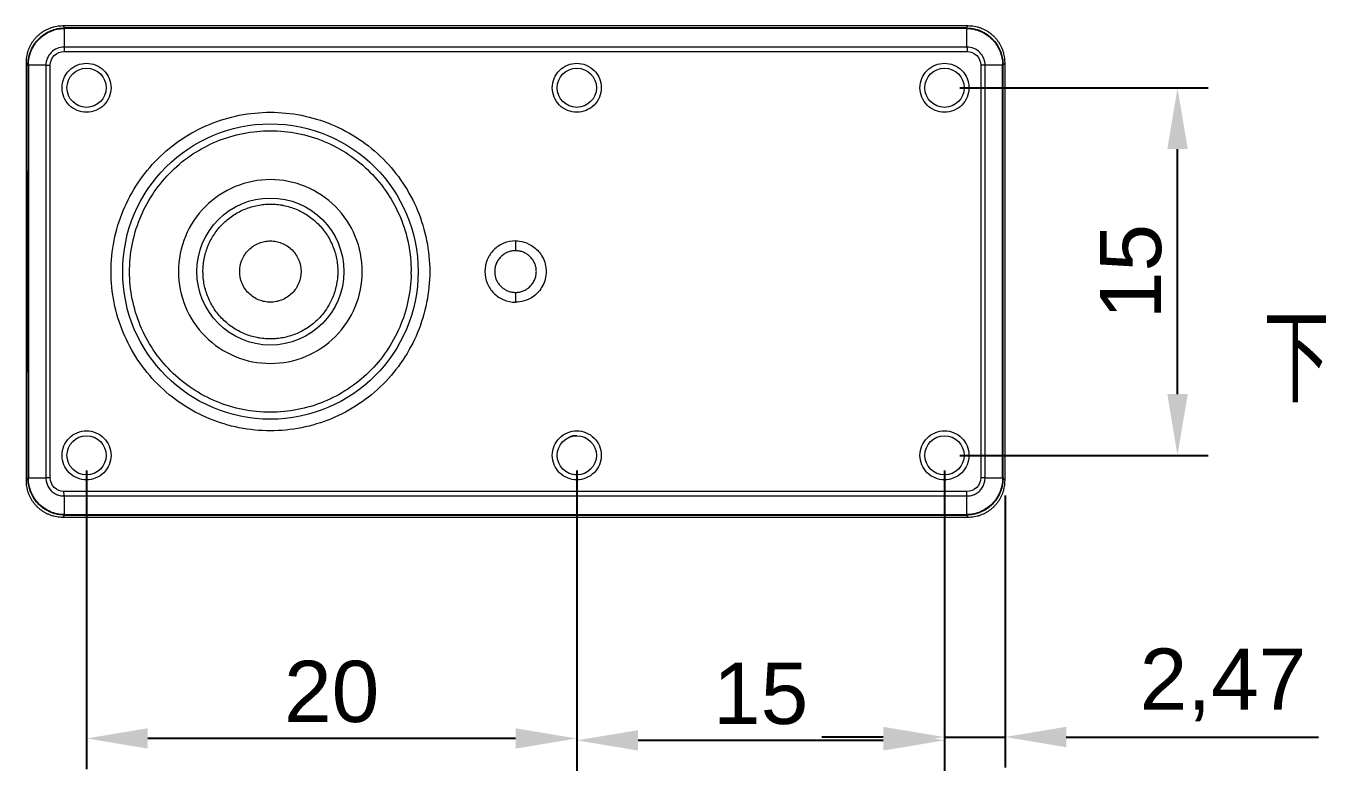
# Model space of a CAD drawing. Header units: millimetres. Extents: x 5 to 273, y 9 to 172.
# Drawn here: x 30.9 to 84, y 9.2 to 39.6 of the extents above; entities that cross this region are included whole.
import ezdxf

# ---------------------------------------------------------------- set-up
doc = ezdxf.new("R2010")
doc.units = ezdxf.units.MM
doc.layers.add('10', color=7, linetype='Continuous')
doc.layers.add('Dimensioning', color=10, linetype='Continuous')
doc.styles.add('SLDTEXTSTYLE0', font='TXT', dxfattribs={"width": 0.7, "bigfont": 'bigfont'})
doc.styles.get("Standard").update_dxf_attribs({"font": 'arial.ttf'})
doc.dimstyles.new('ISO-25', dxfattribs={"dimtxt": 2.5, "dimasz": 2.5, "dimexe": 1.25, "dimexo": 0.625, "dimtad": 1, "dimtxsty": 'Standard', "dimcen": 2.5, "dimadec": 0, "dimazin": 0, "dimtfac": 1, "dimtmove": 0, "dimatfit": 3, "dimfxl": 1, "dimarcsym": 0})

# ---------------------------------------------------------------- blocks, each defined once
blk = doc.blocks.new('5')
at = {"color": 7, "linetype": 'Continuous', "lineweight": 15}
for p, q in [((32.447, 39.553), (32.527, 39.473)), ((69.386, 39.553), (32.447, 39.553)), ((32.498, 39.453), (32.498, 39.212)), ((32.527, 39.453), (32.498, 39.453)), ((69.306, 39.473), (32.527, 39.473)), ((69.306, 39.453), (32.527, 39.453)), ((69.306, 39.473), (69.386, 39.553)), ((69.306, 39.453), (69.306, 39.473)), ((69.335, 39.453), (69.306, 39.453)), ((69.335, 39.212), (69.335, 39.453)), ((32.498, 39.212), (32.498, 38.696)), ((69.335, 38.696), (69.335, 39.212)), ((32.498, 38.696), (32.498, 38.691)), ((69.335, 38.691), (32.498, 38.691)), ((32.498, 38.511), (69.336, 38.511)), ((69.335, 38.691), (69.335, 38.696)), ((31.028, 37.972), (30.947, 38.053)), ((30.947, 38.053), (30.947, 33.633)), ((31.028, 37.952), (31.028, 37.972)), ((31.028, 37.952), (31.028, 21.114)), ((31.048, 37.952), (31.048, 21.114)), ((31.237, 37.952), (31.048, 37.952)), ((31.754, 37.952), (31.237, 37.952)), ((31.758, 37.952), (31.754, 37.952)), ((31.758, 37.952), (31.758, 21.114)), ((31.938, 21.114), (31.938, 37.952)), ((69.895, 37.952), (69.895, 21.114)), ((70.075, 21.114), (70.075, 37.952)), ((70.079, 37.952), (70.075, 37.952)), ((70.596, 37.952), (70.079, 37.952)), ((70.785, 37.952), (70.596, 37.952)), ((70.785, 21.114), (70.785, 37.952)), ((70.886, 38.053), (70.805, 37.972)), ((70.805, 37.972), (70.805, 37.952)), ((70.805, 21.114), (70.805, 37.952)), ((70.886, 21.013), (70.886, 38.053)), ((30.947, 33.633), (30.988, 33.633)), ((30.951, 33.633), (30.951, 25.433)), ((30.988, 33.633), (30.988, 25.433)), ((50.917, 30.783), (50.917, 30.383)), ((46.659, 29.423), (46.66, 29.533)), ((50.917, 28.683), (50.917, 28.283)), ((30.947, 25.433), (30.947, 21.013)), ((30.988, 25.433), (30.947, 25.433)), ((53.276, 21.261), (53.417, 21.233)), ((30.947, 21.013), (31.028, 21.094)), ((31.048, 21.114), (31.237, 21.114)), ((31.237, 21.114), (31.754, 21.114)), ((31.754, 21.114), (31.758, 21.114)), ((70.075, 21.114), (70.079, 21.114)), ((70.079, 21.114), (70.596, 21.114)), ((70.596, 21.114), (70.785, 21.114)), ((70.805, 21.114), (70.805, 21.094)), ((70.805, 21.094), (70.886, 21.013)), ((69.335, 20.555), (32.497, 20.555)), ((32.498, 20.375), (69.335, 20.375)), ((32.498, 20.375), (32.498, 20.37)), ((32.498, 20.37), (32.498, 19.854)), ((69.335, 20.37), (69.335, 20.375)), ((69.335, 19.854), (69.335, 20.37)), ((32.498, 19.854), (32.498, 19.613)), ((69.335, 19.613), (69.335, 19.854)), ((32.527, 19.593), (32.447, 19.513)), ((32.447, 19.513), (69.386, 19.513)), ((32.498, 19.613), (32.527, 19.613)), ((32.527, 19.613), (69.306, 19.613)), ((32.527, 19.613), (32.527, 19.593)), ((32.527, 19.593), (69.306, 19.593)), ((69.306, 19.613), (69.335, 19.613)), ((69.386, 19.513), (69.306, 19.593))]:
    blk.add_line(p, q, dxfattribs=at)
for centre, radius in [((33.417, 37.033), 0.8), ((53.417, 37.033), 0.8), ((68.417, 37.033), 0.8), ((40.917, 29.533), 6.026), ((40.917, 29.533), 3), ((33.417, 22.033), 0.8), ((53.417, 22.033), 0.8), ((68.417, 22.033), 0.8)]:
    blk.add_circle(centre, radius, dxfattribs=at)
for points, knots in [([(32.447, 39.553), (32.406, 39.552), (32.323, 39.55), (32.2, 39.534), (32.078, 39.508), (31.959, 39.473), (31.844, 39.428), (31.732, 39.373), (31.626, 39.31), (31.525, 39.238), (31.43, 39.157), (31.342, 39.07), (31.262, 38.975), (31.19, 38.874), (31.126, 38.767), (31.072, 38.656), (31.027, 38.54), (30.991, 38.421), (30.966, 38.3), (30.95, 38.177), (30.948, 38.094), (30.947, 38.053)], [0, 0, 0, 0, 0.052633, 0.105265, 0.157897, 0.210529, 0.26316, 0.315791, 0.368423, 0.421054, 0.473685, 0.526315, 0.578946, 0.631577, 0.684209, 0.73684, 0.789471, 0.842103, 0.894735, 0.947367, 1, 1, 1, 1]), ([(31.028, 37.972), (31.029, 38.01), (31.03, 38.091), (31.046, 38.214), (31.072, 38.344), (31.114, 38.479), (31.171, 38.617), (31.246, 38.756), (31.34, 38.893), (31.48, 39.055), (31.671, 39.215), (31.905, 39.345), (32.124, 39.422), (32.319, 39.463), (32.439, 39.469), (32.493, 39.472)], [0, 0, 0, 0, 0.049933, 0.103462, 0.160586, 0.221305, 0.285619, 0.353528, 0.425031, 0.500128, 0.629702, 0.74449, 0.844477, 0.929651, 1, 1, 1, 1]), ([(31.047, 37.974), (31.048, 38.166), (31.086, 38.358), (31.231, 38.712), (31.339, 38.874), (31.606, 39.147), (31.767, 39.257), (32.117, 39.408), (32.307, 39.449), (32.498, 39.453)], [0, 0, 0, 0, 0.25, 0.25, 0.5, 0.5, 0.75, 0.75, 1, 1, 1, 1]), ([(69.335, 39.453), (69.526, 39.449), (69.716, 39.408), (70.067, 39.256), (70.227, 39.146), (70.495, 38.874), (70.602, 38.711), (70.747, 38.357), (70.785, 38.166), (70.786, 37.974)], [0, 0, 0, 0, 0.25, 0.25, 0.5, 0.5, 0.75, 0.75, 1, 1, 1, 1]), ([(69.34, 39.472), (69.376, 39.471), (69.453, 39.467), (69.578, 39.45), (69.72, 39.417), (69.877, 39.363), (70.045, 39.283), (70.217, 39.17), (70.391, 39.017), (70.547, 38.827), (70.67, 38.611), (70.751, 38.392), (70.797, 38.179), (70.803, 38.039), (70.805, 37.972)], [0, 0, 0, 0, 0.045778, 0.100103, 0.162972, 0.234383, 0.314333, 0.402818, 0.499835, 0.612824, 0.719336, 0.819371, 0.912926, 1, 1, 1, 1]), ([(70.886, 38.053), (70.885, 38.094), (70.883, 38.177), (70.867, 38.3), (70.842, 38.421), (70.806, 38.54), (70.761, 38.656), (70.707, 38.767), (70.643, 38.874), (70.571, 38.975), (70.491, 39.07), (70.403, 39.157), (70.308, 39.238), (70.207, 39.31), (70.101, 39.373), (69.989, 39.428), (69.874, 39.473), (69.755, 39.508), (69.633, 39.534), (69.51, 39.55), (69.427, 39.552), (69.386, 39.553)], [0, 0, 0, 0, 0.052633, 0.105265, 0.157897, 0.210529, 0.26316, 0.315791, 0.368423, 0.421054, 0.473685, 0.526315, 0.578946, 0.631577, 0.684209, 0.73684, 0.789471, 0.842103, 0.894735, 0.947367, 1, 1, 1, 1]), ([(32.498, 38.692), (32.304, 38.692), (32.112, 38.612), (31.838, 38.338), (31.758, 38.146), (31.758, 37.952)], [0, 0, 0, 0, 0.5, 0.5, 1, 1, 1, 1]), ([(31.938, 37.952), (31.938, 38.099), (31.999, 38.244), (32.206, 38.451), (32.352, 38.511), (32.498, 38.511)], [0, 0, 0, 0, 0.5, 0.5, 1, 1, 1, 1]), ([(69.335, 38.692), (69.335, 38.689), (69.336, 38.671), (69.336, 38.615), (69.336, 38.546), (69.336, 38.511)], [0, 0, 0, 0, 0.0725287, 0.536265, 1, 1, 1, 1]), ([(70.075, 37.952), (70.075, 38.146), (69.995, 38.338), (69.721, 38.612), (69.529, 38.692), (69.335, 38.692)], [0, 0, 0, 0, 0.5, 0.5, 1, 1, 1, 1]), ([(69.336, 38.511), (69.483, 38.511), (69.628, 38.451), (69.835, 38.243), (69.895, 38.098), (69.895, 37.952)], [0, 0, 0, 0, 0.5, 0.5, 1, 1, 1, 1]), ([(31.758, 37.952), (31.762, 37.952), (31.769, 37.952), (31.79, 37.952), (31.825, 37.952), (31.879, 37.952), (31.919, 37.952), (31.938, 37.952)], [0, 0, 0, 0, 0.104759, 0.209518, 0.473012, 0.736506, 1, 1, 1, 1]), ([(33.417, 36.033), (33.155, 36.033), (32.895, 36.141), (32.524, 36.511), (32.417, 36.771), (32.417, 37.295), (32.524, 37.555), (32.895, 37.925), (33.155, 38.033), (33.417, 38.033)], [0, 0, 0, 0, 0.25, 0.25, 0.5, 0.5, 0.75, 0.75, 1, 1, 1, 1]), ([(33.417, 38.033), (33.678, 38.033), (33.938, 37.925), (34.309, 37.555), (34.417, 37.295), (34.417, 36.771), (34.309, 36.511), (33.938, 36.141), (33.678, 36.033), (33.417, 36.033)], [0, 0, 0, 0, 0.25, 0.25, 0.5, 0.5, 0.75, 0.75, 1, 1, 1, 1]), ([(53.417, 36.033), (53.155, 36.033), (52.895, 36.141), (52.524, 36.511), (52.417, 36.771), (52.417, 37.295), (52.524, 37.555), (52.895, 37.925), (53.155, 38.033), (53.417, 38.033)], [0, 0, 0, 0, 0.25, 0.25, 0.5, 0.5, 0.75, 0.75, 1, 1, 1, 1]), ([(53.417, 38.033), (53.678, 38.033), (53.938, 37.925), (54.309, 37.555), (54.417, 37.295), (54.417, 36.771), (54.309, 36.511), (53.938, 36.141), (53.678, 36.033), (53.417, 36.033)], [0, 0, 0, 0, 0.25, 0.25, 0.5, 0.5, 0.75, 0.75, 1, 1, 1, 1]), ([(68.417, 36.033), (68.155, 36.033), (67.895, 36.141), (67.524, 36.511), (67.417, 36.771), (67.417, 37.295), (67.524, 37.555), (67.895, 37.925), (68.155, 38.033), (68.417, 38.033)], [0, 0, 0, 0, 0.25, 0.25, 0.5, 0.5, 0.75, 0.75, 1, 1, 1, 1]), ([(68.417, 38.033), (68.678, 38.033), (68.938, 37.925), (69.309, 37.555), (69.417, 37.295), (69.417, 36.771), (69.309, 36.511), (68.938, 36.141), (68.678, 36.033), (68.417, 36.033)], [0, 0, 0, 0, 0.25, 0.25, 0.5, 0.5, 0.75, 0.75, 1, 1, 1, 1]), ([(40.917, 23.033), (40.066, 23.033), (39.215, 23.202), (37.643, 23.853), (36.922, 24.335), (35.719, 25.538), (35.237, 26.26), (34.586, 27.832), (34.417, 28.682), (34.417, 30.384), (34.586, 31.234), (35.237, 32.807), (35.719, 33.528), (36.922, 34.731), (37.643, 35.213), (39.215, 35.864), (40.066, 36.033), (40.917, 36.033)], [0, 0, 0, 0, 0.125, 0.125, 0.25, 0.25, 0.375, 0.375, 0.5, 0.5, 0.625, 0.625, 0.75, 0.75, 0.875, 0.875, 1, 1, 1, 1]), ([(40.917, 36.033), (41.767, 36.033), (42.618, 35.864), (44.19, 35.213), (44.911, 34.731), (46.114, 33.528), (46.596, 32.807), (47.247, 31.234), (47.417, 30.384), (47.417, 28.682), (47.247, 27.832), (46.596, 26.26), (46.114, 25.538), (44.911, 24.335), (44.19, 23.853), (42.618, 23.202), (41.767, 23.033), (40.917, 23.033)], [0, 0, 0, 0, 0.125, 0.125, 0.25, 0.25, 0.375, 0.375, 0.5, 0.5, 0.625, 0.625, 0.75, 0.75, 0.875, 0.875, 1, 1, 1, 1]), ([(35.174, 29.643), (35.188, 30.385), (35.348, 31.125), (35.936, 32.489), (36.364, 33.113), (37.424, 34.153), (38.056, 34.569), (39.431, 35.131), (40.174, 35.277), (40.917, 35.277)], [0, 0, 0, 0, 0.25, 0.25, 0.5, 0.5, 0.75, 0.75, 1, 1, 1, 1]), ([(40.917, 35.277), (41.668, 35.277), (42.42, 35.128), (43.809, 34.552), (44.446, 34.126), (45.51, 33.063), (45.936, 32.426), (46.511, 31.037), (46.66, 30.285), (46.66, 29.533)], [0, 0, 0, 0, 0.25, 0.25, 0.5, 0.5, 0.75, 0.75, 1, 1, 1, 1]), ([(40.917, 33.283), (40.426, 33.283), (39.935, 33.185), (39.028, 32.81), (38.612, 32.532), (37.918, 31.838), (37.64, 31.422), (37.264, 30.515), (37.167, 30.024), (37.167, 29.042), (37.264, 28.551), (37.64, 27.644), (37.918, 27.228), (38.612, 26.534), (39.028, 26.256), (39.935, 25.881), (40.426, 25.783), (40.917, 25.783)], [0, 0, 0, 0, 0.125, 0.125, 0.25, 0.25, 0.375, 0.375, 0.5, 0.5, 0.625, 0.625, 0.75, 0.75, 0.875, 0.875, 1, 1, 1, 1]), ([(40.917, 25.783), (41.407, 25.783), (41.898, 25.881), (42.805, 26.256), (43.221, 26.534), (43.915, 27.228), (44.193, 27.644), (44.569, 28.551), (44.667, 29.042), (44.667, 30.024), (44.569, 30.515), (44.193, 31.422), (43.915, 31.838), (43.221, 32.532), (42.805, 32.81), (41.898, 33.185), (41.407, 33.283), (40.917, 33.283)], [0, 0, 0, 0, 0.125, 0.125, 0.25, 0.25, 0.375, 0.375, 0.5, 0.5, 0.625, 0.625, 0.75, 0.75, 0.875, 0.875, 1, 1, 1, 1]), ([(38.169, 29.642), (38.171, 29.686), (38.176, 29.774), (38.191, 29.904), (38.211, 30.034), (38.247, 30.206), (38.307, 30.417), (38.405, 30.663), (38.524, 30.898), (38.712, 31.194), (38.943, 31.462), (39.207, 31.693), (39.492, 31.897), (39.806, 32.059), (40.137, 32.175), (40.393, 32.237), (40.653, 32.276), (40.829, 32.281), (40.917, 32.283)], [0, 0, 0, 0, 0.031275, 0.062548, 0.093822, 0.125096, 0.187611, 0.250101, 0.312956, 0.375198, 0.500019, 0.562873, 0.625115, 0.749937, 0.812766, 0.875, 0.937505, 1, 1, 1, 1]), ([(40.917, 32.283), (40.962, 32.282), (41.052, 32.281), (41.186, 32.271), (41.32, 32.255), (41.498, 32.224), (41.716, 32.17), (41.971, 32.077), (42.216, 31.962), (42.525, 31.777), (42.804, 31.547), (43.046, 31.28), (43.261, 30.991), (43.431, 30.671), (43.553, 30.332), (43.618, 30.07), (43.659, 29.803), (43.664, 29.623), (43.667, 29.533)], [0, 0, 0, 0, 0.031276, 0.06255, 0.093824, 0.125099, 0.187619, 0.250109, 0.312979, 0.375206, 0.500023, 0.562892, 0.625119, 0.749936, 0.81278, 0.874999, 0.937505, 1, 1, 1, 1]), ([(40.917, 28.283), (40.877, 28.284), (40.799, 28.286), (40.682, 28.303), (40.568, 28.331), (40.413, 28.384), (40.225, 28.48), (40.027, 28.643), (39.864, 28.842), (39.713, 29.133), (39.636, 29.533), (39.713, 29.933), (39.864, 30.224), (40.026, 30.423), (40.225, 30.586), (40.447, 30.699), (40.681, 30.771), (40.838, 30.779), (40.917, 30.783)], [0, 0, 0, 0, 0.030131, 0.060037, 0.089987, 0.120248, 0.185123, 0.250368, 0.315221, 0.380487, 0.500063, 0.619639, 0.684513, 0.749758, 0.814612, 0.879878, 0.939832, 1, 1, 1, 1]), ([(40.917, 30.783), (40.956, 30.782), (41.034, 30.78), (41.151, 30.763), (41.265, 30.735), (41.42, 30.682), (41.608, 30.586), (41.806, 30.423), (41.969, 30.225), (42.12, 29.933), (42.197, 29.533), (42.12, 29.133), (41.969, 28.842), (41.807, 28.644), (41.608, 28.481), (41.386, 28.367), (41.152, 28.295), (40.995, 28.287), (40.917, 28.283)], [0, 0, 0, 0, 0.030131, 0.060037, 0.089987, 0.120248, 0.185123, 0.250368, 0.315221, 0.380487, 0.500063, 0.619639, 0.684513, 0.749758, 0.814612, 0.879878, 0.939832, 1, 1, 1, 1]), ([(50.917, 30.783), (50.753, 30.783), (50.589, 30.751), (50.287, 30.625), (50.148, 30.533), (49.917, 30.301), (49.824, 30.163), (49.699, 29.86), (49.667, 29.697), (49.667, 29.369), (49.699, 29.206), (49.824, 28.904), (49.917, 28.765), (50.148, 28.533), (50.287, 28.441), (50.589, 28.316), (50.753, 28.283), (50.917, 28.283)], [0, 0, 0, 0, 0.125, 0.125, 0.25, 0.25, 0.375, 0.375, 0.5, 0.5, 0.625, 0.625, 0.75, 0.75, 0.875, 0.875, 1, 1, 1, 1]), ([(50.917, 30.783), (51.021, 30.783), (51.139, 30.77), (51.395, 30.696), (51.533, 30.633), (51.8, 30.433), (51.927, 30.294), (52.112, 29.948), (52.167, 29.741), (52.167, 29.325), (52.112, 29.118), (51.927, 28.772), (51.8, 28.633), (51.533, 28.433), (51.395, 28.37), (51.139, 28.296), (51.021, 28.283), (50.917, 28.283)], [0, 0, 0, 0, 0.125, 0.125, 0.25, 0.25, 0.375, 0.375, 0.5, 0.5, 0.625, 0.625, 0.75, 0.75, 0.875, 0.875, 1, 1, 1, 1]), ([(50.917, 30.383), (50.89, 30.382), (50.836, 30.381), (50.756, 30.369), (50.678, 30.35), (50.573, 30.314), (50.447, 30.249), (50.313, 30.14), (50.202, 30.005), (50.124, 29.854), (50.075, 29.695), (50.069, 29.587), (50.067, 29.533)], [0, 0, 0, 0, 0.0607, 0.120811, 0.180875, 0.241438, 0.369735, 0.498419, 0.627758, 0.7579, 0.878692, 1, 1, 1, 1]), ([(51.759, 29.648), (51.755, 29.672), (51.747, 29.72), (51.728, 29.791), (51.702, 29.86), (51.66, 29.951), (51.589, 30.061), (51.48, 30.175), (51.352, 30.269), (51.212, 30.335), (51.065, 30.376), (50.966, 30.381), (50.917, 30.383)], [0, 0, 0, 0, 0.060153, 0.120003, 0.180001, 0.240592, 0.368996, 0.498231, 0.62733, 0.756842, 0.878545, 1, 1, 1, 1]), ([(40.917, 23.789), (40.165, 23.789), (39.413, 23.939), (38.024, 24.514), (37.387, 24.94), (36.323, 26.003), (35.897, 26.64), (35.322, 28.03), (35.173, 28.781), (35.173, 29.533)], [0, 0, 0, 0, 0.25, 0.25, 0.5, 0.5, 0.75, 0.75, 1, 1, 1, 1]), ([(40.917, 26.783), (40.871, 26.784), (40.781, 26.785), (40.647, 26.795), (40.513, 26.811), (40.335, 26.842), (40.117, 26.896), (39.862, 26.989), (39.617, 27.104), (39.308, 27.289), (39.029, 27.519), (38.787, 27.786), (38.572, 28.075), (38.402, 28.395), (38.28, 28.734), (38.215, 28.996), (38.174, 29.263), (38.169, 29.443), (38.167, 29.533)], [0, 0, 0, 0, 0.031276, 0.062551, 0.093826, 0.125101, 0.187623, 0.250114, 0.312984, 0.375211, 0.500029, 0.562898, 0.625124, 0.74994, 0.812784, 0.875001, 0.937507, 1, 1, 1, 1]), ([(43.664, 29.424), (43.661, 29.375), (43.656, 29.287), (43.637, 29.113), (43.581, 28.816), (43.418, 28.332), (43.136, 27.88), (42.779, 27.495), (42.421, 27.209), (42.027, 27.008), (41.695, 26.891), (41.439, 26.83), (41.227, 26.798), (41.052, 26.785), (40.965, 26.784), (40.917, 26.783)], [0, 0, 0, 0, 0.0352201, 0.0625579, 0.1251077, 0.2500533, 0.4248984, 0.4997901, 0.6244249, 0.7497558, 0.813293, 0.8748863, 0.9374423, 0.9657158, 1, 1, 1, 1]), ([(46.659, 29.423), (46.645, 28.681), (46.485, 27.941), (45.897, 26.577), (45.469, 25.953), (44.409, 24.913), (43.777, 24.497), (42.402, 23.935), (41.659, 23.789), (40.917, 23.789)], [0, 0, 0, 0, 0.25, 0.25, 0.5, 0.5, 0.75, 0.75, 1, 1, 1, 1]), ([(50.067, 29.533), (50.067, 29.514), (50.067, 29.476), (50.072, 29.437), (50.074, 29.418)], [0, 0, 0, 0, 0.500015, 1, 1, 1, 1]), ([(50.074, 29.418), (50.078, 29.394), (50.086, 29.346), (50.105, 29.275), (50.131, 29.207), (50.173, 29.115), (50.244, 29.005), (50.353, 28.891), (50.481, 28.797), (50.621, 28.732), (50.768, 28.69), (50.867, 28.685), (50.917, 28.683)], [0, 0, 0, 0, 0.060153, 0.1200033, 0.1800009, 0.2405924, 0.3689962, 0.4982307, 0.6273303, 0.7568418, 0.878545, 1, 1, 1, 1]), ([(50.917, 28.683), (50.943, 28.684), (50.997, 28.685), (51.077, 28.697), (51.155, 28.716), (51.26, 28.752), (51.386, 28.817), (51.52, 28.927), (51.631, 29.061), (51.709, 29.212), (51.758, 29.371), (51.764, 29.479), (51.767, 29.533)], [0, 0, 0, 0, 0.0607, 0.12081, 0.180874, 0.241438, 0.369735, 0.498419, 0.627758, 0.7579, 0.878692, 1, 1, 1, 1]), ([(51.767, 29.533), (51.766, 29.552), (51.766, 29.591), (51.761, 29.629), (51.759, 29.648)], [0, 0, 0, 0, 0.500015, 1, 1, 1, 1]), ([(33.417, 21.033), (33.155, 21.033), (32.895, 21.141), (32.524, 21.511), (32.417, 21.771), (32.417, 22.295), (32.524, 22.555), (32.895, 22.925), (33.155, 23.033), (33.417, 23.033)], [0, 0, 0, 0, 0.25, 0.25, 0.5, 0.5, 0.75, 0.75, 1, 1, 1, 1]), ([(33.417, 23.033), (33.678, 23.033), (33.938, 22.925), (34.309, 22.555), (34.417, 22.295), (34.417, 21.771), (34.309, 21.511), (33.938, 21.141), (33.678, 21.033), (33.417, 21.033)], [0, 0, 0, 0, 0.25, 0.25, 0.5, 0.5, 0.75, 0.75, 1, 1, 1, 1]), ([(53.417, 21.033), (53.155, 21.033), (52.895, 21.141), (52.524, 21.511), (52.417, 21.771), (52.417, 22.295), (52.524, 22.555), (52.895, 22.925), (53.155, 23.033), (53.417, 23.033)], [0, 0, 0, 0, 0.25, 0.25, 0.5, 0.5, 0.75, 0.75, 1, 1, 1, 1]), ([(53.417, 22.833), (53.307, 22.831), (53.196, 22.83), (53.109, 22.771), (53.108, 22.77)], [0, 0, 0, 0, 0.989594, 1, 1, 1, 1]), ([(53.417, 23.033), (53.678, 23.033), (53.938, 22.925), (54.309, 22.555), (54.417, 22.295), (54.417, 21.771), (54.309, 21.511), (53.938, 21.141), (53.678, 21.033), (53.417, 21.033)], [0, 0, 0, 0, 0.25, 0.25, 0.5, 0.5, 0.75, 0.75, 1, 1, 1, 1]), ([(68.417, 21.033), (68.155, 21.033), (67.895, 21.141), (67.524, 21.511), (67.417, 21.771), (67.417, 22.295), (67.524, 22.555), (67.895, 22.925), (68.155, 23.033), (68.417, 23.033)], [0, 0, 0, 0, 0.25, 0.25, 0.5, 0.5, 0.75, 0.75, 1, 1, 1, 1]), ([(68.417, 23.033), (68.678, 23.033), (68.938, 22.925), (69.309, 22.555), (69.417, 22.295), (69.417, 21.771), (69.309, 21.511), (68.938, 21.141), (68.678, 21.033), (68.417, 21.033)], [0, 0, 0, 0, 0.25, 0.25, 0.5, 0.5, 0.75, 0.75, 1, 1, 1, 1]), ([(30.947, 21.013), (30.948, 20.972), (30.95, 20.889), (30.966, 20.766), (30.991, 20.645), (31.027, 20.526), (31.072, 20.41), (31.126, 20.299), (31.19, 20.192), (31.262, 20.091), (31.342, 19.996), (31.43, 19.909), (31.525, 19.828), (31.626, 19.756), (31.732, 19.693), (31.844, 19.638), (31.959, 19.593), (32.078, 19.558), (32.2, 19.532), (32.323, 19.516), (32.406, 19.514), (32.447, 19.513)], [0, 0, 0, 0, 0.052633, 0.105265, 0.157897, 0.210529, 0.263161, 0.315792, 0.368423, 0.421054, 0.473685, 0.526316, 0.578947, 0.631578, 0.684209, 0.73684, 0.789472, 0.842103, 0.894735, 0.947367, 1, 1, 1, 1]), ([(32.493, 19.594), (32.457, 19.595), (32.38, 19.599), (32.255, 19.616), (32.113, 19.649), (31.956, 19.703), (31.788, 19.784), (31.616, 19.896), (31.442, 20.049), (31.286, 20.239), (31.163, 20.455), (31.082, 20.674), (31.036, 20.887), (31.03, 21.027), (31.028, 21.094)], [0, 0, 0, 0, 0.045778, 0.100103, 0.162972, 0.234383, 0.314333, 0.402818, 0.499835, 0.612824, 0.719336, 0.819371, 0.912926, 1, 1, 1, 1]), ([(32.498, 19.613), (32.307, 19.617), (32.117, 19.658), (31.766, 19.81), (31.606, 19.92), (31.338, 20.192), (31.231, 20.355), (31.086, 20.709), (31.048, 20.9), (31.047, 21.092)], [0, 0, 0, 0, 0.25, 0.25, 0.5, 0.5, 0.75, 0.75, 1, 1, 1, 1]), ([(31.758, 21.114), (31.759, 21.084), (31.761, 21.025), (31.778, 20.937), (31.804, 20.851), (31.841, 20.77), (31.888, 20.693), (31.943, 20.622), (32.006, 20.559), (32.077, 20.504), (32.153, 20.458), (32.235, 20.421), (32.32, 20.394), (32.408, 20.378), (32.468, 20.376), (32.498, 20.375)], [0, 0, 0, 0, 0.076956, 0.153904, 0.230844, 0.307778, 0.384706, 0.461629, 0.538547, 0.615461, 0.692373, 0.769281, 0.846188, 0.923094, 1, 1, 1, 1]), ([(32.497, 20.555), (32.351, 20.555), (32.205, 20.615), (31.998, 20.822), (31.938, 20.968), (31.938, 21.114)], [0, 0, 0, 0, 0.5, 0.5, 1, 1, 1, 1]), ([(69.895, 21.114), (69.895, 20.967), (69.834, 20.822), (69.627, 20.615), (69.482, 20.555), (69.335, 20.555)], [0, 0, 0, 0, 0.5, 0.5, 1, 1, 1, 1]), ([(69.335, 20.375), (69.365, 20.376), (69.425, 20.378), (69.513, 20.395), (69.598, 20.421), (69.68, 20.458), (69.757, 20.504), (69.827, 20.559), (69.89, 20.623), (69.946, 20.693), (69.992, 20.77), (70.029, 20.851), (70.055, 20.937), (70.072, 21.025), (70.074, 21.084), (70.075, 21.114)], [0, 0, 0, 0, 0.076992, 0.15397, 0.230935, 0.307887, 0.384827, 0.461756, 0.538674, 0.615582, 0.692482, 0.769372, 0.846255, 0.923131, 1, 1, 1, 1]), ([(70.786, 21.092), (70.785, 20.9), (70.747, 20.709), (70.602, 20.354), (70.495, 20.192), (70.227, 19.919), (70.066, 19.809), (69.716, 19.658), (69.526, 19.617), (69.335, 19.613)], [0, 0, 0, 0, 0.25, 0.25, 0.5, 0.5, 0.75, 0.75, 1, 1, 1, 1]), ([(70.805, 21.094), (70.804, 21.056), (70.803, 20.976), (70.787, 20.852), (70.761, 20.722), (70.719, 20.587), (70.662, 20.449), (70.587, 20.31), (70.493, 20.173), (70.353, 20.011), (70.162, 19.851), (69.928, 19.721), (69.709, 19.644), (69.515, 19.603), (69.394, 19.597), (69.34, 19.594)], [0, 0, 0, 0, 0.049933, 0.103462, 0.160586, 0.221305, 0.285619, 0.353528, 0.425031, 0.500128, 0.629702, 0.74449, 0.844477, 0.929651, 1, 1, 1, 1]), ([(69.386, 19.513), (69.427, 19.514), (69.51, 19.516), (69.633, 19.532), (69.755, 19.558), (69.874, 19.593), (69.989, 19.638), (70.101, 19.693), (70.207, 19.756), (70.308, 19.828), (70.403, 19.909), (70.491, 19.996), (70.571, 20.091), (70.643, 20.192), (70.707, 20.299), (70.761, 20.41), (70.806, 20.526), (70.842, 20.645), (70.867, 20.766), (70.883, 20.889), (70.885, 20.972), (70.886, 21.013)], [0, 0, 0, 0, 0.0526327, 0.105265, 0.157897, 0.2105288, 0.2631602, 0.3157915, 0.3684226, 0.4210536, 0.4736845, 0.5263155, 0.5789464, 0.6315774, 0.6842085, 0.7368398, 0.7894712, 0.842103, 0.894735, 0.9473673, 1, 1, 1, 1])]:
    blk.add_open_spline(points, degree=3, knots=knots, dxfattribs=at)
for points in [[(32.493, 39.472), (32.504, 39.473), (32.516, 39.473), (32.527, 39.473)], [(32.498, 39.453), (32.496, 39.465), (32.494, 39.472), (32.493, 39.472)], [(32.527, 39.473), (32.527, 39.472), (32.527, 39.466), (32.527, 39.453)], [(69.306, 39.473), (69.318, 39.473), (69.329, 39.473), (69.34, 39.472)], [(69.34, 39.472), (69.339, 39.472), (69.337, 39.465), (69.335, 39.453)], [(32.498, 38.691), (32.498, 38.659), (32.498, 38.586), (32.498, 38.511)], [(31.047, 37.974), (31.035, 37.973), (31.028, 37.973), (31.028, 37.972)], [(31.048, 37.952), (31.035, 37.952), (31.028, 37.952), (31.028, 37.952)], [(31.047, 37.952), (31.047, 37.959), (31.047, 37.967), (31.047, 37.974)], [(70.075, 37.952), (70.043, 37.952), (69.97, 37.952), (69.895, 37.952)], [(70.785, 37.952), (70.798, 37.952), (70.805, 37.952), (70.805, 37.952)], [(70.786, 37.974), (70.786, 37.967), (70.786, 37.959), (70.786, 37.952)], [(70.805, 37.972), (70.805, 37.973), (70.798, 37.973), (70.786, 37.974)], [(35.173, 29.533), (35.173, 29.57), (35.173, 29.606), (35.174, 29.643)], [(38.167, 29.533), (38.167, 29.569), (38.167, 29.606), (38.169, 29.642)], [(43.667, 29.533), (43.667, 29.497), (43.666, 29.46), (43.664, 29.424)], [(31.028, 21.114), (31.028, 21.108), (31.028, 21.101), (31.028, 21.094)], [(31.048, 21.114), (31.035, 21.114), (31.028, 21.114), (31.028, 21.114)], [(31.028, 21.094), (31.028, 21.093), (31.035, 21.093), (31.047, 21.092)], [(31.047, 21.092), (31.047, 21.099), (31.047, 21.107), (31.047, 21.114)], [(31.938, 21.114), (31.863, 21.114), (31.79, 21.114), (31.758, 21.114)], [(70.075, 21.114), (70.043, 21.114), (69.97, 21.114), (69.895, 21.114)], [(70.785, 21.114), (70.798, 21.114), (70.805, 21.114), (70.805, 21.114)], [(70.786, 21.114), (70.786, 21.107), (70.786, 21.099), (70.786, 21.092)], [(70.786, 21.092), (70.798, 21.093), (70.805, 21.093), (70.805, 21.094)], [(32.498, 20.375), (32.498, 20.407), (32.497, 20.48), (32.497, 20.555)], [(69.335, 20.375), (69.335, 20.407), (69.335, 20.48), (69.335, 20.555)], [(32.493, 19.594), (32.494, 19.594), (32.496, 19.601), (32.498, 19.613)], [(32.527, 19.593), (32.515, 19.593), (32.504, 19.594), (32.493, 19.594)], [(69.306, 19.593), (69.306, 19.594), (69.306, 19.601), (69.306, 19.613)], [(69.34, 19.594), (69.329, 19.594), (69.317, 19.593), (69.306, 19.593)], [(69.335, 19.613), (69.337, 19.601), (69.339, 19.594), (69.34, 19.594)]]:
    blk.add_open_spline(points, degree=3, dxfattribs=at)
blk = doc.blocks.new('*D11')
at = {"layer": 'Defpoints', "color": 0, "transparency": 16777216}
for p in [(33.417, 22.033), (53.417, 22.033), (33.417, 10.481)]:
    blk.add_point(p, dxfattribs=at)
at = {"layer": 'Dimensioning', "color": 0, "lineweight": -2, "transparency": 16777216}
for p, q in [((33.417, 21.408), (33.417, 9.231)), ((53.417, 21.408), (53.417, 9.231)), ((50.917, 10.481), (35.917, 10.481))]:
    blk.add_line(p, q, dxfattribs=at)
at = {"layer": 'Dimensioning', "color": 0, "transparency": 16777216}
for points in [[(35.917, 10.898), (35.917, 10.065), (33.417, 10.481)], [(50.917, 10.898), (50.917, 10.065), (53.417, 10.481)]]:
    blk.add_solid(points, dxfattribs=at)
at = {"layer": 'Dimensioning', "color": 0, "transparency": 16777216, "insert": (43.417, 12.383), "char_height": 2.5, "attachment_point": 5}
blk.add_mtext('20', dxfattribs=at)
blk = doc.blocks.new('*D12')
at = {"layer": 'Defpoints', "color": 0, "transparency": 16777216}
for p in [(53.417, 22.033), (68.417, 22.033), (53.417, 10.403)]:
    blk.add_point(p, dxfattribs=at)
at = {"layer": 'Dimensioning', "color": 0, "lineweight": -2, "transparency": 16777216}
for p, q in [((53.417, 21.408), (53.417, 9.153)), ((68.417, 21.408), (68.417, 9.153)), ((65.917, 10.403), (55.917, 10.403))]:
    blk.add_line(p, q, dxfattribs=at)
at = {"layer": 'Dimensioning', "color": 0, "transparency": 16777216}
for points in [[(55.917, 10.819), (55.917, 9.986), (53.417, 10.403)], [(65.917, 10.819), (65.917, 9.986), (68.417, 10.403)]]:
    blk.add_solid(points, dxfattribs=at)
at = {"layer": 'Dimensioning', "color": 0, "transparency": 16777216, "insert": (60.917, 12.304), "char_height": 2.5, "attachment_point": 5}
blk.add_mtext('15', dxfattribs=at)
blk = doc.blocks.new('*D13')
at = {"layer": 'Defpoints', "color": 0, "transparency": 16777216}
for p in [(68.417, 37.033), (77.924, 37.033), (68.417, 22.033)]:
    blk.add_point(p, dxfattribs=at)
at = {"layer": 'Dimensioning', "color": 0, "lineweight": -2, "transparency": 16777216}
for p, q in [((69.042, 37.033), (79.174, 37.033)), ((77.924, 24.533), (77.924, 34.533)), ((69.042, 22.033), (79.174, 22.033))]:
    blk.add_line(p, q, dxfattribs=at)
at = {"layer": 'Dimensioning', "color": 0, "transparency": 16777216}
for points in [[(77.508, 34.533), (78.341, 34.533), (77.924, 37.033)], [(77.508, 24.533), (78.341, 24.533), (77.924, 22.033)]]:
    blk.add_solid(points, dxfattribs=at)
at = {"layer": 'Dimensioning', "color": 0, "transparency": 16777216, "insert": (76.023, 29.533), "char_height": 2.5, "attachment_point": 5, "rotation": 90}
blk.add_mtext('15', dxfattribs=at)
blk = doc.blocks.new('*D14')
at = {"layer": 'Defpoints', "color": 0, "transparency": 16777216}
for p in [(68.417, 22.033), (70.886, 21.013), (70.886, 10.54)]:
    blk.add_point(p, dxfattribs=at)
at = {"layer": 'Dimensioning', "color": 0, "lineweight": -2, "transparency": 16777216}
for p, q in [((68.417, 21.408), (68.417, 9.29)), ((70.886, 20.388), (70.886, 9.29)), ((65.917, 10.54), (63.417, 10.54)), ((68.417, 10.54), (70.886, 10.54)), ((73.386, 10.54), (83.673, 10.54))]:
    blk.add_line(p, q, dxfattribs=at)
at = {"layer": 'Dimensioning', "color": 0, "transparency": 16777216}
for points in [[(65.917, 10.957), (65.917, 10.124), (68.417, 10.54)], [(73.386, 10.957), (73.386, 10.124), (70.886, 10.54)]]:
    blk.add_solid(points, dxfattribs=at)
at = {"layer": 'Dimensioning', "color": 0, "transparency": 16777216, "insert": (79.779, 12.668), "char_height": 2.5, "attachment_point": 5}
blk.add_mtext('2,47', dxfattribs=at)

msp = doc.modelspace()

# ---------------------------------------------------------------- block references
msp.add_blockref('5', (0, 0))

# ---------------------------------------------------------------- texts
at = {"layer": '10', "insert": (81.432, 27.692), "char_height": 3.5, "attachment_point": 1, "style": 'SLDTEXTSTYLE0'}
msp.add_mtext('\\M+189BA', dxfattribs=at)

# ---------------------------------------------------------------- dimensions: what is measured, and where the dimension line sits
at = {"layer": 'Dimensioning'}
dim = msp.add_linear_dim(base=(77.924, 37.033), p1=(68.417, 22.033), p2=(68.417, 37.033), angle=90, dimstyle='ISO-25', dxfattribs=at)
dim.commit()
dim.dimension.update_dxf_attribs({"geometry": '*D13', "text_midpoint": (76.023, 29.533)})
for base, p1, p2, picture, middle in [((33.417, 10.481), (53.417, 22.033), (33.417, 22.033), '*D11', (43.417, 12.383)), ((53.417, 10.403), (68.417, 22.033), (53.417, 22.033), '*D12', (60.917, 12.304)), ((70.886, 10.54), (68.417, 22.033), (70.886, 21.013), '*D14', (79.779, 12.668))]:
    dim = msp.add_linear_dim(base=base, p1=p1, p2=p2, dimstyle='ISO-25', dxfattribs=at)
    dim.commit()
    dim.dimension.update_dxf_attribs({"geometry": picture, "text_midpoint": middle})

doc.saveas('drawing.dxf')
